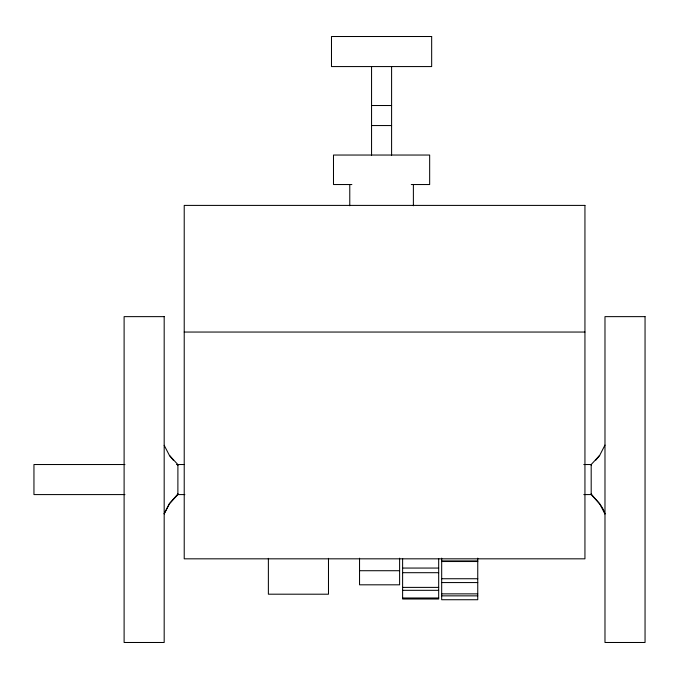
<?xml version="1.0" encoding="UTF-8"?>
<svg xmlns="http://www.w3.org/2000/svg" width="679" height="679" viewBox="0 0 679 679"><rect width="100%" height="100%" fill="white"/><g stroke="black" fill="none" stroke-linecap="round" stroke-linejoin="round"><path stroke-width="1.02" d="M177.898 493.922L169.41 503.716L164.182 513.799L169.41 503.716L177.881 494.584L177.906 464.682L177.856 465.404M591.239 493.947C595.772 500.033 602.994 505.863 604.981 514.037L599.693 503.75L591.197 494.575L583.787 494.584M177.898 464.606L169.427 455.414M599.659 455.414L591.188 464.529L591.197 494.558L591.205 493.939M604.981 445.076L599.693 455.363L595.848 460.09M371.557 105.517L391.596 105.517M371.557 125.547L391.596 125.547M351.875 184.535L333.491 184.535L333.491 155.041L429.663 155.041L429.663 184.535L411.279 184.535M184.221 332.048L584.942 332.048M124.953 464.529L33.95 464.529L33.95 494.584L124.953 494.584M176.464 464.529L184.247 464.529M583.77 464.529L591.188 464.529L591.231 465.404M177.465 494.584L184.866 494.584M441.681 560.922L477.753 560.922M441.681 561.525L477.753 561.525M402.613 568.06L438.676 568.06M359.539 570.716L399.608 570.716M402.613 572.694L438.676 572.694M441.681 578.737L477.753 578.737M441.681 582.565L477.753 582.565M402.613 587.394L438.676 587.394M402.613 590.331L438.676 590.331M441.681 593.862L477.753 593.862M441.681 595.856L477.753 595.856M402.613 597.995L438.676 597.995M173.272 460.124L169.41 455.388L164.182 445.314M477.753 558.146L477.753 599.727L441.681 599.727L441.681 558.146M438.676 558.52L438.676 599.005L402.613 599.005L402.613 558.52M413.384 184.535L413.384 205.754M399.608 558.197L399.608 584.814L359.539 584.814L359.539 558.197M391.596 66.567L391.596 155.185M371.557 66.567L371.557 155.185M349.77 184.535L349.77 205.754M328.483 558.342L328.483 594.21L268.375 594.193L268.375 558.342M177.881 494.567L177.864 493.939L177.873 494.567M431.666 36.513L331.488 36.513L331.488 66.567L431.666 66.567L431.666 36.513M584.942 205.406L184.221 205.406L184.221 558.825L584.942 558.825L584.942 205.406M164.182 316.635L124.113 316.635L124.113 642.487L164.182 642.487L164.182 316.635M645.05 316.635L604.981 316.635L604.981 642.487L645.05 642.487L645.05 316.635"/></g></svg>
